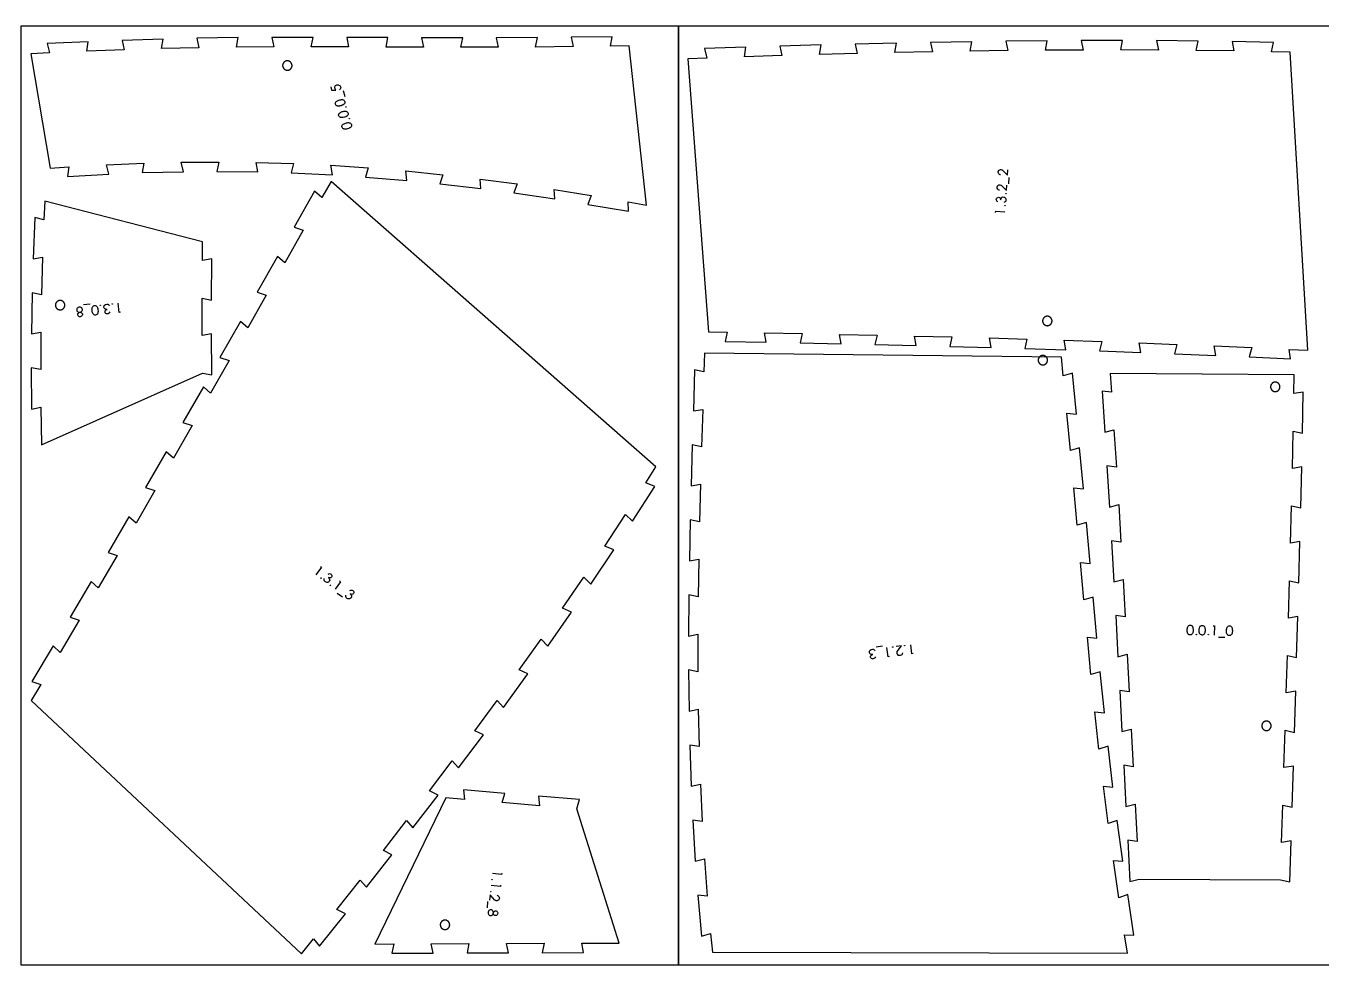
# Model space of a CAD drawing. Header units: millimetres. Extents: x 0 to 7679, y -1054 to 0.
# Drawn here: x 3505 to 4884, y -1000 to 0 of the extents above; entities that cross this region are included whole.
import ezdxf

# ---------------------------------------------------------------- set-up
doc = ezdxf.new("R2010")
doc.units = ezdxf.units.MM
doc.header["$MEASUREMENT"] = 0
for name, color, linetype, true_color in [('Default', 18, 'Continuous', 0x000000), ('nest$l_engrave_text', 5, 'Continuous', 0x0000ff), ('nest$l_inner_cut', 3, 'Continuous', 0x00ff00), ('nest$l_outer_cut', 1, 'Continuous', 0xff0000)]:
    doc.layers.add(name, color=color, linetype=linetype, true_color=true_color)

msp = doc.modelspace()

# ---------------------------------------------------------------- linework, layer by layer
at = {"layer": 'Default'}
for points in [[(3500, -1000), (3500, 0), (4200, 0), (4200, -1000)], [(4200, -1000), (4200, 0), (4900, 0), (4900, -1000)]]:
    msp.add_lwpolyline(points, close=True, dxfattribs=at)
at = {"layer": 'nest$l_engrave_text'}
for points in [[(3829.7, -65), (3830.7, -68.6), (3835, -68.3), (3834.7, -67.7), (3834.3, -66.9), (3834.1, -66.1), (3834, -65.5), (3834.1, -64.8), (3834.4, -64.2), (3834.8, -63.6), (3835.5, -63.2), (3836.2, -62.9), (3837, -62.8), (3837.8, -62.8), (3838.5, -63.1), (3839.3, -63.5), (3839.8, -64.1), (3840.2, -64.9), (3840.3, -65.7), (3840.2, -66.6), (3839.9, -67.4), (3839.5, -67.8), (3839.2, -68), (3839.1, -68.2)], [(3845, -75.5), (3843.2, -69)], [(4542.9, -158.7), (4542.5, -158.6), (4541.8, -158.3), (4541.4, -157.9), (4541, -157.5), (4540.6, -156.7), (4540.4, -155.7), (4540.5, -155.1), (4540.7, -154.6), (4540.9, -154.1), (4541.3, -153.7), (4542.3, -153.1), (4542.8, -152.9), (4543.3, -152.9), (4544.3, -153.1), (4544.6, -153.2), (4544.7, -153.3), (4545.1, -153.6), (4550.3, -159), (4550.7, -153.2)], [(4551.7, -168.1), (4552.1, -161.3)], [(4541.8, -175), (4541.3, -174.8), (4540.7, -174.5), (4540.2, -174.2), (4539.9, -173.8), (4539.4, -172.9), (4539.3, -171.9), (4539.3, -171.4), (4539.5, -170.9), (4539.8, -170.4), (4540.2, -169.9), (4541.1, -169.3), (4541.7, -169.2), (4542.2, -169.1), (4543.2, -169.4), (4543.4, -169.5), (4543.6, -169.6), (4544, -169.8), (4549.2, -175.2), (4549.6, -169.4)], [(4540.1, -187.4), (4539.3, -186.8), (4538.8, -186.3), (4538.5, -185.6), (4538.4, -184.7), (4538.6, -183.8), (4539.2, -183.1), (4539.9, -182.6), (4540.8, -182.4), (4541.7, -182.7), (4542.4, -183.3), (4542.8, -184.2), (4543, -185.1), (4543.4, -183.8), (4544, -182.8), (4544.8, -182.3), (4545.7, -182.1), (4546.5, -182.2), (4547.1, -182.5), (4547.6, -182.8), (4548.1, -183.3), (4548.6, -184.4), (4548.7, -185.9), (4548.4, -186.7), (4547.9, -187.4), (4547.2, -187.8), (4546.3, -188.2)], [(4537.7, -198.6), (4537.8, -197.2), (4547.6, -197.9)], [(3573.4, -296.4), (3566.6, -297.1)], [(3594.4, -304.5), (3593.9, -305.4), (3593.5, -305.9), (3592.9, -306.4), (3592.1, -306.6), (3591.1, -306.5), (3590.3, -306.1), (3589.7, -305.4), (3589.4, -304.6), (3589.5, -303.7), (3589.7, -303.3), (3590, -302.9), (3590.7, -302.4), (3591.7, -302), (3590.2, -301.8), (3589.2, -301.4), (3588.5, -300.7), (3588.2, -299.8), (3588.2, -299.1), (3588.3, -298.4), (3588.6, -297.8), (3589, -297.3), (3590, -296.6), (3591.4, -296.3), (3592.2, -296.4), (3593, -296.8), (3593.6, -297.4), (3594.1, -298.2)], [(3605.9, -304.8), (3604.5, -305), (3603.4, -295.3)], [(3818.7, -575.6), (3819.8, -576.4), (3813.9, -584.3)], [(3826.8, -583.7), (3827.8, -583.4), (3828.4, -583.2), (3829.2, -583.3), (3830, -583.7), (3830.6, -584.4), (3831, -585.3), (3831, -586.2), (3830.6, -587), (3829.9, -587.6), (3829, -587.8), (3828.1, -587.7), (3827.2, -587.4), (3828.1, -588.5), (3828.5, -589.5), (3828.6, -590.4), (3828.2, -591.3), (3827.7, -591.9), (3827.1, -592.3), (3826.6, -592.5), (3825.9, -592.6), (3824.7, -592.4), (3823.4, -591.7), (3822.9, -591.1), (3822.6, -590.2), (3822.6, -589.5), (3822.7, -588.5)], [(3839.1, -591), (3840.2, -591.8), (3834.3, -599.6)], [(3836.7, -603.9), (3842.1, -608)], [(3850, -601.2), (3851, -600.8), (3851.6, -600.7), (3852.4, -600.8), (3853.2, -601.2), (3853.8, -601.9), (3854.2, -602.8), (3854.2, -603.7), (3853.8, -604.5), (3853.1, -605.1), (3852.2, -605.3), (3851.3, -605.2), (3850.4, -604.8), (3851.3, -605.9), (3851.7, -607), (3851.8, -607.9), (3851.4, -608.8), (3850.9, -609.3), (3850.3, -609.8), (3849.8, -610), (3849.1, -610.1), (3847.9, -609.9), (3846.6, -609.2), (3846.1, -608.6), (3845.8, -607.7), (3845.8, -606.9), (3845.9, -606)], [(4769.2, -638.8), (4770.6, -638.8), (4770.5, -648.6)], [(4417.2, -660.5), (4410.5, -661.4)], [(4438.6, -667.4), (4438.5, -667.9), (4438.3, -668.5), (4438.1, -669.1), (4437.7, -669.5), (4437, -670.1), (4436, -670.4), (4435.5, -670.5), (4434.9, -670.4), (4434.4, -670.2), (4433.9, -669.9), (4433.1, -669.1), (4432.9, -668.6), (4432.7, -668.1), (4432.8, -667.1), (4432.8, -666.8), (4432.9, -666.7), (4433, -666.2), (4437.4, -660.1), (4431.6, -660.8)], [(4449.9, -668.4), (4448.5, -668.6), (4447.3, -658.9)], [(4774.9, -650.7), (4781.7, -650.8)], [(4409.6, -671.8), (4409.1, -672.7), (4408.7, -673.2), (4408.1, -673.7), (4407.2, -673.9), (4406.3, -673.9), (4405.5, -673.5), (4404.8, -672.8), (4404.5, -672), (4404.6, -671.1), (4405.1, -670.3), (4405.9, -669.7), (4406.8, -669.4), (4405.3, -669.2), (4404.3, -668.8), (4403.6, -668.1), (4403.3, -667.2), (4403.3, -666.5), (4403.4, -665.8), (4403.6, -665.2), (4404, -664.7), (4405, -664), (4406.4, -663.7), (4407.2, -663.7), (4408, -664.1), (4408.6, -664.7), (4409.2, -665.5)], [(4424.5, -671.5), (4423.1, -671.7), (4421.9, -662)], [(4011.8, -902.1), (4011.6, -903.6), (4001.9, -902.5)], [(4010.5, -914.8), (4010.3, -916.3), (4000.6, -915.2)], [(3996.8, -932.2), (3996.1, -939)], [(4006.9, -925.6), (4007.4, -925.8), (4008, -926.1), (4008.4, -926.5), (4008.8, -926.9), (4009.2, -927.8), (4009.3, -928.8), (4009.2, -929.3), (4009, -929.8), (4008.7, -930.3), (4008.3, -930.8), (4007.3, -931.3), (4006.8, -931.4), (4006.3, -931.5), (4005.8, -931.4), (4005.3, -931.2), (4005.1, -931.1), (4004.9, -931), (4004.6, -930.7), (3999.5, -925.1), (3998.9, -930.9)]]:
    msp.add_lwpolyline(points, dxfattribs=at)
for points in [[(3844.6, -82.2), (3844.3, -82.8), (3843.7, -83.5), (3842.8, -84.1), (3842.7, -84.2), (3842.6, -84.2), (3842.3, -84.4), (3841.9, -84.5), (3840.7, -85), (3839.5, -85.2), (3839, -85.3), (3838.6, -85.4), (3838.4, -85.4), (3838.2, -85.4), (3837.6, -85.4), (3837, -85.3), (3836.5, -85.2), (3836.2, -85.1), (3835.5, -84.6), (3835, -84.1), (3834.7, -83.4), (3834.6, -82.6), (3834.7, -81.8), (3835, -81.2), (3835.5, -80.5), (3836.1, -80.1), (3836.8, -79.7), (3837.5, -79.4), (3838.5, -79), (3839.5, -78.7), (3840.3, -78.6), (3841.1, -78.4), (3841.7, -78.4), (3842.4, -78.5), (3843.1, -78.8), (3843.7, -79.1), (3844.1, -79.5), (3844.5, -80), (3844.7, -80.5), (3844.8, -81.3)], [(3848.1, -94.4), (3847.8, -95.1), (3847.2, -95.8), (3846.4, -96.4), (3846.3, -96.4), (3846.1, -96.5), (3845.8, -96.7), (3845.4, -96.8), (3844.2, -97.2), (3843, -97.5), (3842.5, -97.6), (3842.1, -97.6), (3841.9, -97.7), (3841.8, -97.7), (3840.5, -97.6), (3840, -97.4), (3839.7, -97.3), (3839, -96.9), (3838.6, -96.3), (3838.3, -95.7), (3838.1, -94.9), (3838.2, -94.1), (3838.5, -93.5), (3839.1, -92.8), (3839.6, -92.4), (3840.4, -91.9), (3841, -91.6), (3842, -91.3), (3843, -91), (3843.8, -90.8), (3844.6, -90.7), (3845.2, -90.7), (3845.9, -90.8), (3846.6, -91.1), (3847.2, -91.4), (3847.6, -91.7), (3848, -92.2), (3848.2, -92.8), (3848.3, -93.6)], [(3845.6, -86.6), (3845.6, -86.4), (3845.8, -86.3), (3846, -86.3), (3846.1, -86.4), (3846.1, -86.6), (3845.9, -86.7), (3845.7, -86.7)], [(3851.7, -106.7), (3851.3, -107.4), (3850.7, -108.1), (3849.9, -108.7), (3849.8, -108.7), (3849.6, -108.8), (3849.3, -108.9), (3848.9, -109.1), (3847.7, -109.5), (3846.5, -109.8), (3846, -109.8), (3845.7, -109.9), (3845.4, -109.9), (3845.3, -110), (3844.7, -110), (3844, -109.8), (3843.6, -109.7), (3843.2, -109.6), (3842.5, -109.1), (3842.1, -108.6), (3841.8, -108), (3841.6, -107.1), (3841.7, -106.4), (3842, -105.8), (3842.6, -105.1), (3843.1, -104.7), (3843.9, -104.2), (3844.6, -103.9), (3845.5, -103.5), (3846.5, -103.3), (3847.3, -103.1), (3848.1, -103), (3848.7, -103), (3849.4, -103.1), (3850.1, -103.3), (3850.7, -103.7), (3851.1, -104), (3851.5, -104.5), (3851.7, -105.1), (3851.8, -105.8)], [(3849.2, -98.8), (3849.2, -98.7), (3849.3, -98.6), (3849.5, -98.6), (3849.6, -98.7), (3849.6, -98.9), (3849.4, -99), (3849.3, -99)], [(4548.5, -178.7), (4548.5, -178.5), (4548.7, -178.5), (4548.9, -178.5), (4548.9, -178.7), (4548.9, -178.9), (4548.7, -178.9), (4548.5, -178.9)], [(4547.6, -191.4), (4547.6, -191.2), (4547.8, -191.2), (4548, -191.3), (4548, -191.4), (4548, -191.6), (4547.8, -191.7), (4547.6, -191.6)], [(3562, -305), (3562.8, -304.9), (3563.5, -304.6), (3564.2, -304.2), (3564.7, -303.8), (3565.2, -303.1), (3565.4, -302.5), (3565.4, -301.9), (3565.2, -301.1), (3564.7, -300.3), (3564.1, -299.8), (3563.3, -299.5), (3562.3, -299.4), (3561.5, -299.5), (3560.8, -299.7), (3560.3, -300.1), (3559.8, -300.5), (3559.4, -301.1), (3559.2, -301.8), (3559.2, -302.5), (3559.4, -303.2), (3559.6, -303.6), (3560, -304.1), (3560.4, -304.4), (3561, -304.7), (3561.6, -304.9), (3562.4, -304.9), (3563.2, -304.9), (3563.8, -305.1), (3564.5, -305.6), (3565, -306.1), (3565.3, -306.7), (3565.4, -307.2), (3565.4, -307.5), (3565.2, -308.2), (3564.8, -308.8), (3564.3, -309.2), (3563.6, -309.5), (3562.9, -309.6), (3562.2, -309.6), (3561.6, -309.4), (3561.1, -309.1), (3560.7, -308.6), (3560.4, -308.1), (3560.3, -307.5), (3560.3, -307), (3560.6, -306.3), (3561, -305.7), (3561.6, -305.2)], [(3579.8, -297.9), (3580.4, -298.4), (3581, -299.1), (3581.5, -300), (3581.5, -300.1), (3581.5, -300.4), (3581.6, -300.7), (3581.7, -301.1), (3581.9, -302.3), (3582, -303.6), (3582, -304.1), (3582, -304.4), (3581.9, -304.7), (3581.9, -304.8), (3581.8, -305.4), (3581.6, -306), (3581.4, -306.5), (3581.2, -306.8), (3580.7, -307.4), (3580.1, -307.7), (3579.4, -307.9), (3578.6, -307.9), (3577.8, -307.7), (3577.3, -307.3), (3576.7, -306.6), (3576.4, -306.1), (3576, -305.2), (3575.8, -304.5), (3575.7, -303.4), (3575.6, -302.4), (3575.5, -301.6), (3575.6, -300.8), (3575.7, -300.2), (3575.9, -299.5), (3576.3, -298.9), (3576.7, -298.4), (3577.1, -298), (3577.7, -297.7), (3578.3, -297.6), (3579, -297.6)], [(3584.4, -297.7), (3584.2, -297.7), (3584.1, -297.5), (3584.2, -297.3), (3584.3, -297.3), (3584.5, -297.3), (3584.6, -297.5), (3584.5, -297.6)], [(3597.1, -296.4), (3596.9, -296.3), (3596.8, -296.2), (3596.9, -296), (3597, -295.9), (3597.2, -296), (3597.3, -296.1), (3597.2, -296.3)], [(3819.4, -587.8), (3819.5, -587.9), (3819.4, -588.1), (3819.3, -588.2), (3819.1, -588.1), (3819, -588), (3819, -587.8), (3819.2, -587.7)], [(3829.6, -595.5), (3829.7, -595.6), (3829.6, -595.8), (3829.5, -595.9), (3829.3, -595.8), (3829.2, -595.7), (3829.2, -595.5), (3829.4, -595.4)], [(4743.2, -647.9), (4742.6, -647.4), (4742.1, -646.6), (4741.8, -645.6), (4741.8, -645.5), (4741.8, -645.3), (4741.7, -645), (4741.7, -644.5), (4741.6, -643.3), (4741.7, -642.1), (4741.8, -641.6), (4741.8, -641.2), (4741.9, -641), (4741.9, -640.8), (4742.4, -639.7), (4742.6, -639.3), (4742.8, -639), (4743.5, -638.4), (4744.1, -638.2), (4744.8, -638.1), (4745.6, -638.2), (4746.4, -638.5), (4746.9, -638.9), (4747.3, -639.7), (4747.6, -640.3), (4747.8, -641.2), (4747.9, -641.9), (4747.9, -643), (4747.9, -644), (4747.9, -644.8), (4747.7, -645.6), (4747.6, -646.2), (4747.3, -646.8), (4746.8, -647.4), (4746.3, -647.9), (4745.9, -648.2), (4745.3, -648.4), (4744.7, -648.4), (4743.9, -648.3)], [(4751.4, -647.8), (4751.6, -647.9), (4751.6, -648), (4751.6, -648.2), (4751.4, -648.3), (4751.2, -648.2), (4751.2, -648), (4751.2, -647.9)], [(4755.9, -648.1), (4755.4, -647.6), (4754.9, -646.8), (4754.7, -646.3), (4754.6, -645.8), (4754.5, -645.7), (4754.5, -645.5), (4754.5, -645.2), (4754.4, -644.8), (4754.4, -643.5), (4754.5, -642.3), (4754.5, -641.8), (4754.6, -641.4), (4754.6, -641.2), (4754.7, -641.1), (4755.1, -639.9), (4755.4, -639.5), (4755.6, -639.2), (4756.3, -638.7), (4756.9, -638.4), (4757.6, -638.3), (4758.4, -638.4), (4759.1, -638.7), (4759.6, -639.2), (4760.1, -639.9), (4760.3, -640.5), (4760.6, -641.4), (4760.7, -642.1), (4760.7, -643.2), (4760.7, -644.2), (4760.6, -645), (4760.5, -645.8), (4760.3, -646.4), (4760, -647.1), (4759.6, -647.6), (4759.1, -648.1), (4758.6, -648.4), (4758, -648.6), (4757.5, -648.7), (4756.7, -648.5)], [(4764.2, -648), (4764.3, -648.1), (4764.4, -648.3), (4764.3, -648.4), (4764.1, -648.5), (4764, -648.4), (4763.9, -648.2), (4764, -648.1)], [(4785, -648.6), (4784.4, -648.1), (4783.9, -647.3), (4783.6, -646.3), (4783.6, -646.2), (4783.6, -646), (4783.5, -645.7), (4783.5, -645.3), (4783.4, -644), (4783.5, -642.8), (4783.6, -642.3), (4783.7, -641.9), (4783.7, -641.7), (4783.7, -641.6), (4783.9, -641), (4784.2, -640.4), (4784.5, -640), (4784.7, -639.7), (4785.3, -639.2), (4785.9, -638.9), (4786.6, -638.8), (4787.5, -638.9), (4788.2, -639.2), (4788.7, -639.7), (4789.2, -640.4), (4789.4, -641), (4789.6, -641.9), (4789.7, -642.6), (4789.8, -643.7), (4789.8, -644.7), (4789.7, -645.5), (4789.5, -646.3), (4789.4, -646.9), (4789.1, -647.6), (4788.6, -648.1), (4788.1, -648.6), (4787.7, -648.9), (4787.1, -649.1), (4786.5, -649.2), (4785.7, -649)], [(4428.2, -661.7), (4428.1, -661.6), (4428, -661.5), (4428, -661.3), (4428.2, -661.2), (4428.3, -661.3), (4428.4, -661.4), (4428.4, -661.6)], [(4440.9, -660.1), (4440.7, -660.1), (4440.6, -659.9), (4440.7, -659.7), (4440.9, -659.6), (4441, -659.7), (4441.1, -659.9), (4441.1, -660)], [(4001.7, -909), (4001.6, -909.2), (4001.4, -909.2), (4001.3, -909.1), (4001.2, -909), (4001.3, -908.8), (4001.5, -908.8), (4001.7, -908.8)], [(4000.4, -921.7), (4000.3, -921.9), (4000.1, -921.9), (3999.9, -921.8), (3999.9, -921.7), (4000, -921.5), (4000.2, -921.5), (4000.3, -921.5)], [(4002.8, -945.1), (4002.9, -944.3), (4002.8, -943.5), (4002.5, -942.8), (4002.2, -942.2), (4001.7, -941.6), (4001.1, -941.3), (4000.5, -941.1), (3999.6, -941.2), (3998.8, -941.5), (3998.2, -942), (3997.7, -942.7), (3997.4, -943.6), (3997.3, -944.4), (3997.4, -945.1), (3997.7, -945.8), (3998, -946.3), (3998.5, -946.8), (3999.2, -947.2), (3999.8, -947.3), (4000.5, -947.3), (4001, -947.1), (4001.5, -946.8), (4001.9, -946.5), (4002.3, -946), (4002.6, -945.5), (4002.8, -944.7), (4003, -943.9), (4003.3, -943.4), (4004, -942.8), (4004.6, -942.4), (4005.2, -942.3), (4005.6, -942.2), (4006, -942.3), (4006.6, -942.6), (4007.1, -943.2), (4007.4, -943.8), (4007.6, -944.5), (4007.6, -945.2), (4007.4, -945.8), (4007.1, -946.4), (4006.7, -946.8), (4006.1, -947.2), (4005.5, -947.3), (4004.9, -947.3), (4004.4, -947.1), (4003.9, -946.8), (4003.3, -946.2), (4003, -945.6)]]:
    msp.add_lwpolyline(points, close=True, dxfattribs=at)
at = {"layer": 'nest$l_inner_cut'}
for points in [[(3782.1, -37.4), (3782, -37.4), (3781.8, -37.5), (3781.7, -37.6), (3781.5, -37.6), (3781.3, -37.7), (3781.2, -37.8), (3781, -37.9), (3780.9, -37.9), (3780.7, -38), (3780.6, -38.1), (3780.5, -38.2), (3780.3, -38.3), (3780.2, -38.5), (3780.1, -38.6), (3779.9, -38.7), (3779.8, -38.8), (3779.7, -39), (3779.6, -39.1), (3779.5, -39.2), (3779.4, -39.4), (3779.3, -39.5), (3779.2, -39.7), (3779.1, -39.8), (3779, -40), (3779, -40.1), (3778.9, -40.3), (3778.8, -40.5), (3778.8, -40.6), (3778.7, -40.8), (3778.7, -40.9), (3778.6, -41.1), (3778.6, -41.3), (3778.6, -41.5), (3778.6, -41.6), (3778.5, -41.8), (3778.5, -42), (3778.5, -42.2), (3778.5, -42.3), (3778.5, -42.5), (3778.5, -42.7), (3778.6, -42.8), (3778.6, -43), (3778.6, -43.2), (3778.7, -43.4), (3778.7, -43.5), (3778.8, -43.7), (3778.8, -43.9), (3778.9, -44), (3778.9, -44.2), (3779, -44.3), (3779.1, -44.5), (3779.2, -44.6), (3779.3, -44.8), (3779.3, -44.9), (3779.4, -45.1), (3779.6, -45.2), (3779.7, -45.4), (3779.8, -45.5), (3779.9, -45.6), (3780, -45.7), (3780.1, -45.9), (3780.3, -46), (3780.4, -46.1), (3780.5, -46.2), (3780.7, -46.3), (3780.8, -46.4), (3781, -46.5), (3781.1, -46.6), (3781.3, -46.7), (3781.4, -46.7), (3781.6, -46.8), (3781.7, -46.9), (3781.9, -46.9), (3782.1, -47), (3782.2, -47), (3782.4, -47.1), (3782.6, -47.1), (3782.8, -47.1), (3782.9, -47.2), (3783.1, -47.2), (3783.3, -47.2), (3783.4, -47.2), (3783.6, -47.2), (3783.8, -47.2), (3784, -47.2), (3784.1, -47.1), (3784.3, -47.1), (3784.5, -47.1), (3784.7, -47.1), (3784.8, -47), (3785, -47), (3785.2, -46.9), (3785.3, -46.9), (3785.5, -46.8), (3785.6, -46.7), (3785.8, -46.6), (3785.9, -46.6), (3786.1, -46.5), (3786.2, -46.4), (3786.4, -46.3), (3786.5, -46.2), (3786.7, -46.1), (3786.8, -46), (3786.9, -45.9), (3787, -45.7), (3787.2, -45.6), (3787.3, -45.5), (3787.4, -45.3), (3787.5, -45.2), (3787.6, -45.1), (3787.7, -44.9), (3787.8, -44.8), (3787.9, -44.6), (3788, -44.5), (3788, -44.3), (3788.1, -44.2), (3788.2, -44), (3788.2, -43.8), (3788.3, -43.7), (3788.3, -43.5), (3788.4, -43.3), (3788.4, -43.2), (3788.5, -43), (3788.5, -42.8), (3788.5, -42.7), (3788.5, -42.5), (3788.5, -42.3), (3788.5, -42.1), (3788.5, -42), (3788.5, -41.8), (3788.5, -41.6), (3788.5, -41.4), (3788.4, -41.3), (3788.4, -41.1), (3788.4, -40.9), (3788.3, -40.8), (3788.3, -40.6), (3788.2, -40.4), (3788.1, -40.3), (3788.1, -40.1), (3788, -40), (3787.9, -39.8), (3787.8, -39.7), (3787.7, -39.5), (3787.6, -39.4), (3787.5, -39.2), (3787.4, -39.1), (3787.3, -38.9), (3787.2, -38.8), (3787.1, -38.7), (3787, -38.6), (3786.8, -38.5), (3786.7, -38.3), (3786.6, -38.2), (3786.4, -38.1), (3786.3, -38), (3786.2, -37.9), (3786, -37.8), (3785.9, -37.8), (3785.7, -37.7), (3785.5, -37.6), (3785.4, -37.5), (3785.2, -37.5), (3785.1, -37.4), (3784.9, -37.4), (3784.7, -37.3), (3784.6, -37.3), (3784.4, -37.3), (3784.2, -37.2), (3784, -37.2), (3783.9, -37.2), (3783.7, -37.2), (3783.5, -37.2), (3783.3, -37.2), (3783.2, -37.2), (3783, -37.2), (3782.8, -37.2), (3782.7, -37.3), (3782.5, -37.3), (3782.3, -37.3)], [(3536.6, -297.9), (3536.6, -298), (3536.7, -298.2), (3536.7, -298.4), (3536.7, -298.6), (3536.8, -298.7), (3536.8, -298.9), (3536.9, -299.1), (3537, -299.2), (3537, -299.4), (3537.1, -299.5), (3537.2, -299.7), (3537.3, -299.8), (3537.3, -300), (3537.4, -300.1), (3537.5, -300.3), (3537.6, -300.4), (3537.8, -300.6), (3537.9, -300.7), (3538, -300.8), (3538.1, -300.9), (3538.2, -301.1), (3538.4, -301.2), (3538.5, -301.3), (3538.6, -301.4), (3538.8, -301.5), (3538.9, -301.6), (3539.1, -301.7), (3539.2, -301.8), (3539.4, -301.8), (3539.5, -301.9), (3539.7, -302), (3539.9, -302), (3540, -302.1), (3540.2, -302.1), (3540.4, -302.2), (3540.5, -302.2), (3540.7, -302.3), (3540.9, -302.3), (3541, -302.3), (3541.2, -302.3), (3541.4, -302.3), (3541.6, -302.4), (3541.7, -302.3), (3541.9, -302.3), (3542.1, -302.3), (3542.2, -302.3), (3542.4, -302.3), (3542.6, -302.3), (3542.8, -302.2), (3542.9, -302.2), (3543.1, -302.1), (3543.3, -302.1), (3543.4, -302), (3543.6, -301.9), (3543.7, -301.9), (3543.9, -301.8), (3544, -301.7), (3544.2, -301.6), (3544.3, -301.5), (3544.5, -301.4), (3544.6, -301.3), (3544.8, -301.2), (3544.9, -301.1), (3545, -301), (3545.1, -300.9), (3545.3, -300.7), (3545.4, -300.6), (3545.5, -300.5), (3545.6, -300.3), (3545.7, -300.2), (3545.8, -300.1), (3545.9, -299.9), (3546, -299.8), (3546.1, -299.6), (3546.1, -299.5), (3546.2, -299.3), (3546.3, -299.1), (3546.3, -299), (3546.4, -298.8), (3546.4, -298.6), (3546.5, -298.5), (3546.5, -298.3), (3546.5, -298.1), (3546.6, -298), (3546.6, -297.8), (3546.6, -297.6), (3546.6, -297.4), (3546.6, -297.3), (3546.6, -297.1), (3546.6, -296.9), (3546.6, -296.7), (3546.5, -296.6), (3546.5, -296.4), (3546.5, -296.2), (3546.4, -296.1), (3546.4, -295.9), (3546.3, -295.7), (3546.3, -295.6), (3546.2, -295.4), (3546.1, -295.2), (3546.1, -295.1), (3546, -294.9), (3545.9, -294.8), (3545.8, -294.6), (3545.7, -294.5), (3545.6, -294.4), (3545.5, -294.2), (3545.4, -294.1), (3545.3, -294), (3545.1, -293.8), (3545, -293.7), (3544.9, -293.6), (3544.8, -293.5), (3544.6, -293.4), (3544.5, -293.3), (3544.3, -293.2), (3544.2, -293.1), (3544, -293), (3543.9, -292.9), (3543.7, -292.8), (3543.6, -292.8), (3543.4, -292.7), (3543.3, -292.6), (3543.1, -292.6), (3542.9, -292.5), (3542.8, -292.5), (3542.6, -292.4), (3542.4, -292.4), (3542.2, -292.4), (3542.1, -292.4), (3541.9, -292.4), (3541.7, -292.4), (3541.5, -292.4), (3541.4, -292.4), (3541.2, -292.4), (3541, -292.4), (3540.9, -292.4), (3540.7, -292.4), (3540.5, -292.5), (3540.3, -292.5), (3540.2, -292.6), (3540, -292.6), (3539.8, -292.7), (3539.7, -292.7), (3539.5, -292.8), (3539.4, -292.9), (3539.2, -293), (3539.1, -293), (3538.9, -293.1), (3538.8, -293.2), (3538.6, -293.3), (3538.5, -293.4), (3538.4, -293.5), (3538.2, -293.7), (3538.1, -293.8), (3538, -293.9), (3537.9, -294), (3537.7, -294.2), (3537.6, -294.3), (3537.5, -294.4), (3537.4, -294.6), (3537.3, -294.7), (3537.3, -294.9), (3537.2, -295), (3537.1, -295.2), (3537, -295.3), (3537, -295.5), (3536.9, -295.7), (3536.8, -295.8), (3536.8, -296), (3536.7, -296.2), (3536.7, -296.3), (3536.7, -296.5), (3536.6, -296.7), (3536.6, -296.8), (3536.6, -297), (3536.6, -297.2), (3536.6, -297.4), (3536.6, -297.5), (3536.6, -297.7)], [(4593, -309.2), (4592.9, -309.2), (4592.7, -309.2), (4592.5, -309.2), (4592.3, -309.2), (4592.2, -309.2), (4592, -309.2), (4591.8, -309.2), (4591.7, -309.3), (4591.5, -309.3), (4591.3, -309.3), (4591.1, -309.4), (4591, -309.5), (4590.8, -309.5), (4590.7, -309.6), (4590.5, -309.7), (4590.4, -309.7), (4590.2, -309.8), (4590, -309.9), (4589.9, -310), (4589.8, -310.1), (4589.6, -310.2), (4589.5, -310.3), (4589.4, -310.4), (4589.2, -310.5), (4589.1, -310.7), (4589, -310.8), (4588.9, -310.9), (4588.8, -311.1), (4588.7, -311.2), (4588.6, -311.3), (4588.5, -311.5), (4588.4, -311.6), (4588.3, -311.8), (4588.2, -311.9), (4588.1, -312.1), (4588.1, -312.3), (4588, -312.4), (4587.9, -312.6), (4587.9, -312.7), (4587.8, -312.9), (4587.8, -313.1), (4587.8, -313.2), (4587.7, -313.4), (4587.7, -313.6), (4587.7, -313.8), (4587.7, -313.9), (4587.7, -314.1), (4587.7, -314.3), (4587.7, -314.5), (4587.7, -314.6), (4587.7, -314.8), (4587.8, -315), (4587.8, -315.1), (4587.8, -315.3), (4587.9, -315.5), (4587.9, -315.7), (4588, -315.8), (4588, -316), (4588.1, -316.1), (4588.2, -316.3), (4588.2, -316.5), (4588.3, -316.6), (4588.4, -316.8), (4588.5, -316.9), (4588.6, -317), (4588.7, -317.2), (4588.8, -317.3), (4588.9, -317.5), (4589, -317.6), (4589.2, -317.7), (4589.3, -317.8), (4589.4, -317.9), (4589.6, -318.1), (4589.7, -318.2), (4589.8, -318.3), (4590, -318.4), (4590.1, -318.4), (4590.3, -318.5), (4590.4, -318.6), (4590.6, -318.7), (4590.7, -318.8), (4590.9, -318.8), (4591.1, -318.9), (4591.2, -318.9), (4591.4, -319), (4591.6, -319), (4591.7, -319.1), (4591.9, -319.1), (4592.1, -319.1), (4592.2, -319.1), (4592.4, -319.1), (4592.6, -319.2), (4592.8, -319.2), (4592.9, -319.1), (4593.1, -319.1), (4593.3, -319.1), (4593.5, -319.1), (4593.6, -319.1), (4593.8, -319), (4594, -319), (4594.1, -318.9), (4594.3, -318.9), (4594.5, -318.8), (4594.6, -318.8), (4594.8, -318.7), (4594.9, -318.6), (4595.1, -318.5), (4595.2, -318.5), (4595.4, -318.4), (4595.5, -318.3), (4595.7, -318.2), (4595.8, -318.1), (4595.9, -317.9), (4596.1, -317.8), (4596.2, -317.7), (4596.3, -317.6), (4596.4, -317.5), (4596.6, -317.3), (4596.7, -317.2), (4596.8, -317), (4596.9, -316.9), (4597, -316.8), (4597, -316.6), (4597.1, -316.5), (4597.2, -316.3), (4597.3, -316.1), (4597.3, -316), (4597.4, -315.8), (4597.5, -315.7), (4597.5, -315.5), (4597.5, -315.3), (4597.6, -315.1), (4597.6, -315), (4597.6, -314.8), (4597.7, -314.6), (4597.7, -314.5), (4597.7, -314.3), (4597.7, -314.1), (4597.7, -313.9), (4597.7, -313.8), (4597.7, -313.6), (4597.6, -313.4), (4597.6, -313.3), (4597.6, -313.1), (4597.5, -312.9), (4597.5, -312.7), (4597.4, -312.6), (4597.4, -312.4), (4597.3, -312.3), (4597.2, -312.1), (4597.2, -311.9), (4597.1, -311.8), (4597, -311.6), (4596.9, -311.5), (4596.8, -311.3), (4596.7, -311.2), (4596.6, -311.1), (4596.5, -310.9), (4596.4, -310.8), (4596.3, -310.7), (4596.1, -310.5), (4596, -310.4), (4595.9, -310.3), (4595.8, -310.2), (4595.6, -310.1), (4595.5, -310), (4595.3, -309.9), (4595.2, -309.8), (4595, -309.7), (4594.9, -309.7), (4594.7, -309.6), (4594.5, -309.5), (4594.4, -309.5), (4594.2, -309.4), (4594.1, -309.3), (4593.9, -309.3), (4593.7, -309.3), (4593.6, -309.2), (4593.4, -309.2), (4593.2, -309.2)], [(4583, -356.5), (4583, -356.7), (4583.1, -356.9), (4583.1, -357), (4583.2, -357.2), (4583.2, -357.4), (4583.3, -357.5), (4583.3, -357.7), (4583.4, -357.9), (4583.4, -358), (4583.5, -358.2), (4583.6, -358.3), (4583.7, -358.5), (4583.8, -358.6), (4583.9, -358.8), (4584, -358.9), (4584.1, -359.1), (4584.2, -359.2), (4584.3, -359.3), (4584.4, -359.4), (4584.6, -359.6), (4584.7, -359.7), (4584.8, -359.8), (4585, -359.9), (4585.1, -360), (4585.2, -360.1), (4585.4, -360.2), (4585.5, -360.3), (4585.7, -360.4), (4585.8, -360.4), (4586, -360.5), (4586.2, -360.6), (4586.3, -360.6), (4586.5, -360.7), (4586.7, -360.7), (4586.8, -360.8), (4587, -360.8), (4587.2, -360.9), (4587.3, -360.9), (4587.5, -360.9), (4587.7, -360.9), (4587.9, -360.9), (4588, -360.9), (4588.2, -360.9), (4588.4, -360.9), (4588.5, -360.9), (4588.7, -360.9), (4588.9, -360.8), (4589.1, -360.8), (4589.2, -360.8), (4589.4, -360.7), (4589.6, -360.7), (4589.7, -360.6), (4589.9, -360.5), (4590, -360.5), (4590.2, -360.4), (4590.4, -360.3), (4590.5, -360.2), (4590.7, -360.1), (4590.8, -360.1), (4590.9, -360), (4591.1, -359.8), (4591.2, -359.7), (4591.3, -359.6), (4591.5, -359.5), (4591.6, -359.4), (4591.7, -359.3), (4591.8, -359.1), (4591.9, -359), (4592, -358.8), (4592.1, -358.7), (4592.2, -358.6), (4592.3, -358.4), (4592.4, -358.3), (4592.5, -358.1), (4592.6, -357.9), (4592.6, -357.8), (4592.7, -357.6), (4592.7, -357.5), (4592.8, -357.3), (4592.8, -357.1), (4592.9, -357), (4592.9, -356.8), (4592.9, -356.6), (4593, -356.4), (4593, -356.3), (4593, -356.1), (4593, -355.9), (4593, -355.7), (4593, -355.6), (4593, -355.4), (4592.9, -355.2), (4592.9, -355.1), (4592.9, -354.9), (4592.8, -354.7), (4592.8, -354.6), (4592.7, -354.4), (4592.7, -354.2), (4592.6, -354.1), (4592.6, -353.9), (4592.5, -353.7), (4592.4, -353.6), (4592.3, -353.4), (4592.2, -353.3), (4592.1, -353.1), (4592, -353), (4591.9, -352.9), (4591.8, -352.7), (4591.7, -352.6), (4591.6, -352.5), (4591.5, -352.3), (4591.3, -352.2), (4591.2, -352.1), (4591.1, -352), (4590.9, -351.9), (4590.8, -351.8), (4590.7, -351.7), (4590.5, -351.6), (4590.4, -351.5), (4590.2, -351.4), (4590, -351.4), (4589.9, -351.3), (4589.7, -351.2), (4589.6, -351.2), (4589.4, -351.1), (4589.2, -351.1), (4589.1, -351), (4588.9, -351), (4588.7, -351), (4588.5, -351), (4588.4, -350.9), (4588.2, -350.9), (4588, -350.9), (4587.8, -350.9), (4587.7, -350.9), (4587.5, -350.9), (4587.3, -351), (4587.2, -351), (4587, -351), (4586.8, -351.1), (4586.6, -351.1), (4586.5, -351.2), (4586.3, -351.2), (4586.2, -351.3), (4586, -351.3), (4585.8, -351.4), (4585.7, -351.5), (4585.5, -351.6), (4585.4, -351.7), (4585.2, -351.7), (4585.1, -351.8), (4584.9, -351.9), (4584.8, -352.1), (4584.7, -352.2), (4584.6, -352.3), (4584.4, -352.4), (4584.3, -352.5), (4584.2, -352.7), (4584.1, -352.8), (4584, -352.9), (4583.9, -353.1), (4583.8, -353.2), (4583.7, -353.4), (4583.6, -353.5), (4583.5, -353.7), (4583.4, -353.8), (4583.4, -354), (4583.3, -354.1), (4583.2, -354.3), (4583.2, -354.5), (4583.1, -354.6), (4583.1, -354.8), (4583.1, -355), (4583, -355.1), (4583, -355.3), (4583, -355.5), (4583, -355.7), (4583, -355.8), (4583, -356), (4583, -356.2), (4583, -356.4)], [(4840.4, -384.4), (4840.4, -384.2), (4840.4, -384.1), (4840.4, -383.9), (4840.4, -383.7), (4840.4, -383.5), (4840.3, -383.4), (4840.3, -383.2), (4840.3, -383), (4840.2, -382.9), (4840.2, -382.7), (4840.1, -382.5), (4840, -382.4), (4840, -382.2), (4839.9, -382.1), (4839.8, -381.9), (4839.7, -381.8), (4839.6, -381.6), (4839.5, -381.5), (4839.4, -381.3), (4839.3, -381.2), (4839.2, -381.1), (4839.1, -380.9), (4839, -380.8), (4838.9, -380.7), (4838.7, -380.6), (4838.6, -380.5), (4838.5, -380.3), (4838.3, -380.2), (4838.2, -380.1), (4838, -380.1), (4837.9, -380), (4837.7, -379.9), (4837.6, -379.8), (4837.4, -379.7), (4837.3, -379.7), (4837.1, -379.6), (4836.9, -379.6), (4836.8, -379.5), (4836.6, -379.5), (4836.4, -379.4), (4836.2, -379.4), (4836.1, -379.4), (4835.9, -379.3), (4835.7, -379.3), (4835.6, -379.3), (4835.4, -379.3), (4835.2, -379.3), (4835, -379.3), (4834.9, -379.4), (4834.7, -379.4), (4834.5, -379.4), (4834.4, -379.4), (4834.2, -379.5), (4834, -379.5), (4833.9, -379.6), (4833.7, -379.6), (4833.5, -379.7), (4833.4, -379.8), (4833.2, -379.8), (4833.1, -379.9), (4832.9, -380), (4832.8, -380.1), (4832.6, -380.2), (4832.5, -380.3), (4832.3, -380.4), (4832.2, -380.5), (4832.1, -380.6), (4831.9, -380.7), (4831.8, -380.9), (4831.7, -381), (4831.6, -381.1), (4831.5, -381.3), (4831.4, -381.4), (4831.3, -381.5), (4831.2, -381.7), (4831.1, -381.8), (4831, -382), (4830.9, -382.1), (4830.9, -382.3), (4830.8, -382.5), (4830.7, -382.6), (4830.7, -382.8), (4830.6, -382.9), (4830.6, -383.1), (4830.5, -383.3), (4830.5, -383.5), (4830.5, -383.6), (4830.5, -383.8), (4830.4, -384), (4830.4, -384.1), (4830.4, -384.3), (4830.4, -384.5), (4830.4, -384.7), (4830.5, -384.8), (4830.5, -385), (4830.5, -385.2), (4830.5, -385.4), (4830.6, -385.5), (4830.6, -385.7), (4830.7, -385.9), (4830.7, -386), (4830.8, -386.2), (4830.9, -386.3), (4830.9, -386.5), (4831, -386.7), (4831.1, -386.8), (4831.2, -387), (4831.3, -387.1), (4831.4, -387.2), (4831.5, -387.4), (4831.6, -387.5), (4831.7, -387.7), (4831.8, -387.8), (4831.9, -387.9), (4832.1, -388), (4832.2, -388.1), (4832.3, -388.2), (4832.5, -388.4), (4832.6, -388.5), (4832.8, -388.5), (4832.9, -388.6), (4833.1, -388.7), (4833.2, -388.8), (4833.4, -388.9), (4833.5, -388.9), (4833.7, -389), (4833.9, -389.1), (4834, -389.1), (4834.2, -389.2), (4834.4, -389.2), (4834.5, -389.2), (4834.7, -389.3), (4834.9, -389.3), (4835, -389.3), (4835.2, -389.3), (4835.4, -389.3), (4835.6, -389.3), (4835.7, -389.3), (4835.9, -389.3), (4836.1, -389.3), (4836.2, -389.3), (4836.4, -389.2), (4836.6, -389.2), (4836.8, -389.1), (4836.9, -389.1), (4837.1, -389), (4837.3, -389), (4837.4, -388.9), (4837.6, -388.8), (4837.7, -388.8), (4837.9, -388.7), (4838, -388.6), (4838.2, -388.5), (4838.3, -388.4), (4838.5, -388.3), (4838.6, -388.2), (4838.7, -388.1), (4838.9, -388), (4839, -387.8), (4839.1, -387.7), (4839.2, -387.6), (4839.3, -387.5), (4839.4, -387.3), (4839.5, -387.2), (4839.6, -387), (4839.7, -386.9), (4839.8, -386.7), (4839.9, -386.6), (4840, -386.4), (4840, -386.3), (4840.1, -386.1), (4840.2, -385.9), (4840.2, -385.8), (4840.3, -385.6), (4840.3, -385.4), (4840.3, -385.3), (4840.4, -385.1), (4840.4, -384.9), (4840.4, -384.8), (4840.4, -384.6)], [(4831, -745.3), (4831, -745.1), (4831, -745), (4831, -744.8), (4831, -744.6), (4831, -744.5), (4830.9, -744.3), (4830.9, -744.1), (4830.9, -743.9), (4830.8, -743.8), (4830.8, -743.6), (4830.7, -743.5), (4830.6, -743.3), (4830.6, -743.1), (4830.5, -743), (4830.4, -742.8), (4830.3, -742.7), (4830.2, -742.5), (4830.1, -742.4), (4830, -742.2), (4829.9, -742.1), (4829.8, -742), (4829.7, -741.8), (4829.6, -741.7), (4829.5, -741.6), (4829.3, -741.5), (4829.2, -741.4), (4829.1, -741.3), (4828.9, -741.2), (4828.8, -741.1), (4828.6, -741), (4828.5, -740.9), (4828.3, -740.8), (4828.2, -740.7), (4828, -740.6), (4827.9, -740.6), (4827.7, -740.5), (4827.5, -740.5), (4827.4, -740.4), (4827.2, -740.4), (4827, -740.3), (4826.9, -740.3), (4826.7, -740.3), (4826.5, -740.3), (4826.3, -740.2), (4826.2, -740.2), (4826, -740.2), (4825.8, -740.2), (4825.6, -740.3), (4825.5, -740.3), (4825.3, -740.3), (4825.1, -740.3), (4825, -740.4), (4824.8, -740.4), (4824.6, -740.4), (4824.5, -740.5), (4824.3, -740.5), (4824.1, -740.6), (4824, -740.7), (4823.8, -740.8), (4823.7, -740.8), (4823.5, -740.9), (4823.4, -741), (4823.2, -741.1), (4823.1, -741.2), (4822.9, -741.3), (4822.8, -741.4), (4822.7, -741.5), (4822.5, -741.7), (4822.4, -741.8), (4822.3, -741.9), (4822.2, -742), (4822.1, -742.2), (4822, -742.3), (4821.9, -742.5), (4821.8, -742.6), (4821.7, -742.7), (4821.6, -742.9), (4821.5, -743.1), (4821.5, -743.2), (4821.4, -743.4), (4821.3, -743.5), (4821.3, -743.7), (4821.2, -743.9), (4821.2, -744), (4821.1, -744.2), (4821.1, -744.4), (4821.1, -744.5), (4821.1, -744.7), (4821, -744.9), (4821, -745.1), (4821, -745.2), (4821, -745.4), (4821, -745.6), (4821.1, -745.8), (4821.1, -745.9), (4821.1, -746.1), (4821.1, -746.3), (4821.2, -746.4), (4821.2, -746.6), (4821.3, -746.8), (4821.3, -746.9), (4821.4, -747.1), (4821.5, -747.3), (4821.5, -747.4), (4821.6, -747.6), (4821.7, -747.7), (4821.8, -747.9), (4821.9, -748), (4822, -748.2), (4822.1, -748.3), (4822.2, -748.4), (4822.3, -748.6), (4822.4, -748.7), (4822.5, -748.8), (4822.7, -748.9), (4822.8, -749), (4822.9, -749.2), (4823.1, -749.3), (4823.2, -749.4), (4823.4, -749.5), (4823.5, -749.6), (4823.7, -749.6), (4823.8, -749.7), (4824, -749.8), (4824.1, -749.9), (4824.3, -749.9), (4824.5, -750), (4824.6, -750), (4824.8, -750.1), (4825, -750.1), (4825.1, -750.2), (4825.3, -750.2), (4825.5, -750.2), (4825.6, -750.2), (4825.8, -750.2), (4826, -750.2), (4826.2, -750.2), (4826.3, -750.2), (4826.5, -750.2), (4826.7, -750.2), (4826.9, -750.2), (4827, -750.1), (4827.2, -750.1), (4827.4, -750.1), (4827.5, -750), (4827.7, -750), (4827.9, -749.9), (4828, -749.8), (4828.2, -749.8), (4828.3, -749.7), (4828.5, -749.6), (4828.6, -749.5), (4828.8, -749.4), (4828.9, -749.3), (4829.1, -749.2), (4829.2, -749.1), (4829.3, -749), (4829.5, -748.9), (4829.6, -748.8), (4829.7, -748.6), (4829.8, -748.5), (4829.9, -748.4), (4830, -748.2), (4830.1, -748.1), (4830.2, -747.9), (4830.3, -747.8), (4830.4, -747.6), (4830.5, -747.5), (4830.6, -747.3), (4830.6, -747.2), (4830.7, -747), (4830.8, -746.9), (4830.8, -746.7), (4830.9, -746.5), (4830.9, -746.4), (4830.9, -746.2), (4831, -746), (4831, -745.8), (4831, -745.7), (4831, -745.5)], [(3950.8, -962.1), (3951, -962.1), (3951.2, -962.1), (3951.4, -962.1), (3951.5, -962.1), (3951.7, -962.1), (3951.9, -962.1), (3952.1, -962.1), (3952.2, -962.1), (3952.4, -962), (3952.6, -962), (3952.7, -961.9), (3952.9, -961.9), (3953.1, -961.8), (3953.2, -961.8), (3953.4, -961.7), (3953.5, -961.6), (3953.7, -961.6), (3953.9, -961.5), (3954, -961.4), (3954.1, -961.3), (3954.3, -961.2), (3954.4, -961.1), (3954.6, -961), (3954.7, -960.9), (3954.8, -960.7), (3954.9, -960.6), (3955.1, -960.5), (3955.2, -960.4), (3955.3, -960.2), (3955.4, -960.1), (3955.5, -960), (3955.6, -959.8), (3955.7, -959.7), (3955.8, -959.5), (3955.8, -959.4), (3955.9, -959.2), (3956, -959), (3956.1, -958.9), (3956.1, -958.7), (3956.2, -958.5), (3956.2, -958.4), (3956.3, -958.2), (3956.3, -958), (3956.3, -957.9), (3956.3, -957.7), (3956.4, -957.5), (3956.4, -957.3), (3956.4, -957.2), (3956.4, -957), (3956.4, -956.8), (3956.3, -956.7), (3956.3, -956.5), (3956.3, -956.3), (3956.3, -956.1), (3956.2, -956), (3956.2, -955.8), (3956.1, -955.6), (3956.1, -955.5), (3956, -955.3), (3956, -955.1), (3955.9, -955), (3955.8, -954.8), (3955.7, -954.7), (3955.6, -954.5), (3955.5, -954.4), (3955.5, -954.2), (3955.3, -954.1), (3955.2, -954), (3955.1, -953.8), (3955, -953.7), (3954.9, -953.6), (3954.8, -953.5), (3954.6, -953.3), (3954.5, -953.2), (3954.4, -953.1), (3954.2, -953), (3954.1, -952.9), (3953.9, -952.8), (3953.8, -952.8), (3953.6, -952.7), (3953.5, -952.6), (3953.3, -952.5), (3953.2, -952.5), (3953, -952.4), (3952.8, -952.3), (3952.7, -952.3), (3952.5, -952.3), (3952.3, -952.2), (3952.2, -952.2), (3952, -952.2), (3951.8, -952.1), (3951.6, -952.1), (3951.5, -952.1), (3951.3, -952.1), (3951.1, -952.1), (3950.9, -952.1), (3950.8, -952.2), (3950.6, -952.2), (3950.4, -952.2), (3950.3, -952.3), (3950.1, -952.3), (3949.9, -952.3), (3949.8, -952.4), (3949.6, -952.5), (3949.4, -952.5), (3949.3, -952.6), (3949.1, -952.7), (3949, -952.7), (3948.8, -952.8), (3948.7, -952.9), (3948.5, -953), (3948.4, -953.1), (3948.2, -953.2), (3948.1, -953.3), (3948, -953.5), (3947.9, -953.6), (3947.7, -953.7), (3947.6, -953.8), (3947.5, -954), (3947.4, -954.1), (3947.3, -954.2), (3947.2, -954.4), (3947.1, -954.5), (3947, -954.7), (3946.9, -954.8), (3946.9, -955), (3946.8, -955.1), (3946.7, -955.3), (3946.7, -955.5), (3946.6, -955.6), (3946.6, -955.8), (3946.5, -956), (3946.5, -956.1), (3946.4, -956.3), (3946.4, -956.5), (3946.4, -956.7), (3946.4, -956.8), (3946.4, -957), (3946.4, -957.2), (3946.4, -957.3), (3946.4, -957.5), (3946.4, -957.7), (3946.4, -957.9), (3946.5, -958), (3946.5, -958.2), (3946.5, -958.4), (3946.6, -958.5), (3946.6, -958.7), (3946.7, -958.9), (3946.7, -959), (3946.8, -959.2), (3946.9, -959.3), (3947, -959.5), (3947.1, -959.7), (3947.1, -959.8), (3947.2, -959.9), (3947.3, -960.1), (3947.4, -960.2), (3947.6, -960.4), (3947.7, -960.5), (3947.8, -960.6), (3947.9, -960.7), (3948, -960.9), (3948.2, -961), (3948.3, -961.1), (3948.4, -961.2), (3948.6, -961.3), (3948.7, -961.4), (3948.9, -961.5), (3949, -961.5), (3949.2, -961.6), (3949.3, -961.7), (3949.5, -961.8), (3949.7, -961.8), (3949.8, -961.9), (3950, -961.9), (3950.2, -962), (3950.3, -962), (3950.5, -962.1), (3950.7, -962.1)]]:
    msp.add_lwpolyline(points, close=True, dxfattribs=at)
at = {"layer": 'nest$l_outer_cut'}
for points in [[(4147.5, -21.2), (4127.6, -21.5), (4129.4, -11.5), (4085.6, -12.1), (4087.7, -22.1), (4047.9, -22.5), (4049.8, -12.5), (4006, -12.7), (4008.1, -22.7), (3968.2, -22.8), (3970.3, -12.8), (3926.4, -12.7), (3928.4, -22.7), (3888.6, -22.5), (3890.6, -12.5), (3846.8, -12.3), (3848.7, -22.3), (3808.9, -22.2), (3810.9, -12.2), (3767.1, -12.2), (3769.1, -22.2), (3729.2, -22.6), (3731.1, -12.5), (3687.3, -13.2), (3689.4, -23.2), (3649.6, -24.1), (3651.3, -14.1), (3607.5, -15.5), (3609.8, -25.4), (3570, -26.9), (3571.5, -16.9), (3527.7, -18.9), (3530.2, -28.8), (3510.3, -29.8), (3531.1, -151.5), (3551, -150.1), (3549.6, -160.2), (3593.4, -157.7), (3590.8, -147.8), (3630.7, -146.2), (3628.9, -156.2), (3672.8, -155.2), (3670.5, -145.2), (3710.4, -145), (3708.3, -154.9), (3752.1, -155.4), (3750.3, -145.4), (3790.1, -146.6), (3787.7, -156.5), (3831.5, -158.5), (3829.9, -148.4), (3869.7, -151.1), (3866.9, -160.9), (3910.6, -164.5), (3909.5, -154.4), (3949.1, -158.4), (3946, -168.1), (3989.5, -173.2), (3988.7, -163.1), (4028.2, -168.3), (4024.8, -177.9), (4068.2, -184.3), (4067.7, -174.1), (4107.1, -180.4), (4103.4, -190), (4146.6, -197.4), (4146.4, -187.2), (4166, -190.7)], [(4231.8, -325.9), (4251.7, -326.2), (4249.6, -336.2), (4293.5, -336.9), (4291.6, -326.9), (4331.5, -327.6), (4329.4, -337.6), (4373.2, -338.5), (4371.4, -328.4), (4411.4, -329.3), (4409.1, -339.2), (4453, -340.3), (4451.3, -330.2), (4491.2, -331.2), (4488.9, -341.2), (4532.8, -342.4), (4531.1, -332.3), (4570.9, -333.5), (4568.6, -343.4), (4612.5, -344.8), (4610.8, -334.7), (4650.7, -336.1), (4648.4, -346), (4692.3, -347.6), (4690.6, -337.5), (4730.5, -339.1), (4728.1, -349), (4772, -350.8), (4770.4, -340.7), (4810.3, -342.5), (4807.8, -352.4), (4851.6, -354.5), (4850.1, -344.4), (4870.1, -345.4), (4851.3, -27.9), (4831.3, -27.5), (4833.5, -17.5), (4789.4, -16.6), (4791.2, -26.7), (4751.1, -26.1), (4753.2, -16.1), (4709.1, -15.7), (4711, -25.8), (4670.9, -25.6), (4672.9, -15.6), (4628.8, -15.7), (4630.8, -25.7), (4590.7, -25.9), (4592.6, -15.9), (4548.5, -16.3), (4550.6, -26.3), (4510.6, -26.9), (4512.4, -16.8), (4468.3, -17.6), (4470.5, -27.5), (4430.4, -28.4), (4432.2, -18.3), (4388.1, -19.4), (4390.3, -29.3), (4350.2, -30.4), (4352, -20.3), (4307.9, -21.6), (4310.2, -31.5), (4270.1, -32.8), (4271.8, -22.7), (4227.7, -24.2), (4230, -34.2), (4210, -34.9)], [(3798.7, -987.9), (3811.3, -972.2), (3817.8, -980), (3845.3, -945.5), (3836.2, -940.9), (3861.1, -909.4), (3867.7, -917.2), (3894.9, -882.5), (3885.8, -877.9), (3910.4, -846.2), (3917.1, -853.9), (3944, -818.9), (3934.9, -814.4), (3959.1, -782.5), (3965.9, -790.1), (3992.3, -754.8), (3983.1, -750.4), (4006.9, -718.1), (4013.8, -725.6), (4039.7, -689.9), (4030.4, -685.6), (4053.6, -653), (4060.7, -660.4), (4086, -624.2), (4076.6, -620.1), (4099.3, -587.1), (4106.5, -594.3), (4131, -557.7), (4121.6, -553.8), (4143.6, -520.3), (4151, -527.4), (4174.8, -490.3), (4165.3, -486.5), (4176, -469.6), (3830.2, -165.5), (3820.3, -182.8), (3812.6, -176.1), (3790.8, -214.2), (3800.5, -217.5), (3780.7, -252.1), (3773, -245.4), (3751.3, -283.6), (3761, -286.8), (3741.3, -321.5), (3733.5, -314.8), (3711.8, -353), (3721.5, -356.2), (3701.8, -390.9), (3694.1, -384.2), (3672.3, -422.3), (3682, -425.5), (3662.2, -460.2), (3654.5, -453.4), (3632.6, -491.5), (3642.3, -494.8), (3622.4, -529.3), (3614.7, -522.6), (3592.7, -560.6), (3602.3, -563.8), (3582.2, -598.3), (3574.6, -591.5), (3552.4, -629.4), (3562, -632.7), (3541.7, -667.1), (3534.1, -660.2), (3511.6, -697.9), (3521.2, -701.3), (3510.9, -718.4)], [(3525.3, -186.5), (3524.4, -206.4), (3514.5, -204.1), (3512.9, -247.9), (3522.9, -246.3), (3521.8, -286.2), (3511.9, -284.1), (3511.1, -328), (3521.1, -326.1), (3520.9, -366), (3510.9, -364.1), (3511.1, -408), (3521.1, -406), (3521.8, -445.9), (3693, -369.6), (3703, -371.6), (3702.7, -327.7), (3692.7, -329.7), (3692.7, -289.8), (3702.7, -291.9), (3703, -248), (3693, -249.9), (3693.2, -230)], [(4227.7, -348.5), (4227.1, -368.4), (4217.2, -366.1), (4215.8, -410), (4225.9, -408.3), (4224.6, -448.2), (4214.7, -445.9), (4213.4, -489.8), (4223.5, -488.1), (4222.5, -528), (4212.5, -525.8), (4211.6, -569.7), (4221.6, -567.9), (4221, -607.8), (4211, -605.7), (4210.7, -649.6), (4220.7, -647.7), (4220.7, -687.6), (4210.7, -685.7), (4211.2, -729.6), (4221.1, -727.5), (4222, -767.4), (4211.9, -765.7), (4213.4, -809.6), (4223.4, -807.2), (4225.2, -847.1), (4215.1, -845.7), (4217.8, -889.5), (4227.6, -886.9), (4230.6, -926.7), (4220.5, -925.6), (4224.4, -969.3), (4234.2, -966.4), (4236.2, -986.3), (4678, -987.4), (4674.8, -967.7), (4685, -968.2), (4678.3, -924.8), (4668.7, -928.3), (4663, -888.8), (4673.1, -889.4), (4667.2, -845.9), (4657.5, -849.2), (4652.5, -809.6), (4662.6, -810.4), (4657.4, -766.8), (4647.7, -770), (4643.3, -730.3), (4653.5, -731.3), (4649, -687.6), (4639.2, -690.6), (4635.4, -650.9), (4645.5, -652), (4641.5, -608.3), (4631.7, -611.2), (4628.2, -571.4), (4638.3, -572.5), (4634.4, -528.8), (4624.6, -531.7), (4621, -491.9), (4631.2, -493), (4627.1, -449.2), (4617.3, -452.2), (4613.5, -412.4), (4623.7, -413.5), (4619.5, -369.8), (4609.7, -372.7), (4607.8, -352.8)], [(4840.9, -909.2), (4850.9, -911.5), (4852.3, -867.7), (4842.2, -869.4), (4843.4, -829.6), (4853.4, -831.9), (4854.7, -788.1), (4844.7, -789.7), (4845.9, -749.9), (4855.8, -752.2), (4857.2, -708.4), (4847.1, -710.1), (4848.3, -670.3), (4858.2, -672.6), (4859.5, -628.8), (4849.4, -630.5), (4850.5, -590.7), (4860.5, -592.9), (4861.6, -549.1), (4851.6, -550.8), (4852.6, -511), (4862.5, -513.2), (4863.6, -469.4), (4853.6, -471.2), (4854.5, -431.4), (4864.4, -433.6), (4865.3, -389.8), (4855.3, -391.5), (4855.7, -371.6), (4659.8, -370.2), (4661.1, -390.1), (4651, -388.8), (4653.9, -432.6), (4663.7, -430), (4666.2, -469.8), (4656.1, -468.5), (4658.8, -512.3), (4668.7, -509.7), (4671, -549.6), (4661, -548.1), (4663.5, -592), (4673.3, -589.4), (4675.6, -629.3), (4665.5, -627.8), (4667.9, -671.7), (4677.8, -669.1), (4679.9, -709), (4669.8, -707.6), (4672.2, -751.4), (4682, -748.9), (4684.2, -788.8), (4674.1, -787.3), (4676.4, -831.2), (4686.3, -828.6), (4688.4, -868.5), (4678.3, -867), (4680.6, -910.9), (4690.5, -908.4)], [(3876.8, -977.6), (3896.8, -977.4), (3894.9, -987.4), (3938.9, -987.2), (3936.8, -977.2), (3976.9, -977), (3974.9, -987), (4018.9, -986.9), (4016.9, -976.9), (4056.9, -976.8), (4055, -986.8), (4099, -986.6), (4097, -976.6), (4137, -976.5), (4091.8, -833.5), (4094.6, -823.7), (4050.8, -820.2), (4052, -830.3), (4012.1, -827), (4015, -817.2), (3971.1, -813.5), (3972.3, -823.6), (3952.4, -821.9)]]:
    msp.add_lwpolyline(points, close=True, dxfattribs=at)

doc.saveas('drawing.dxf')
